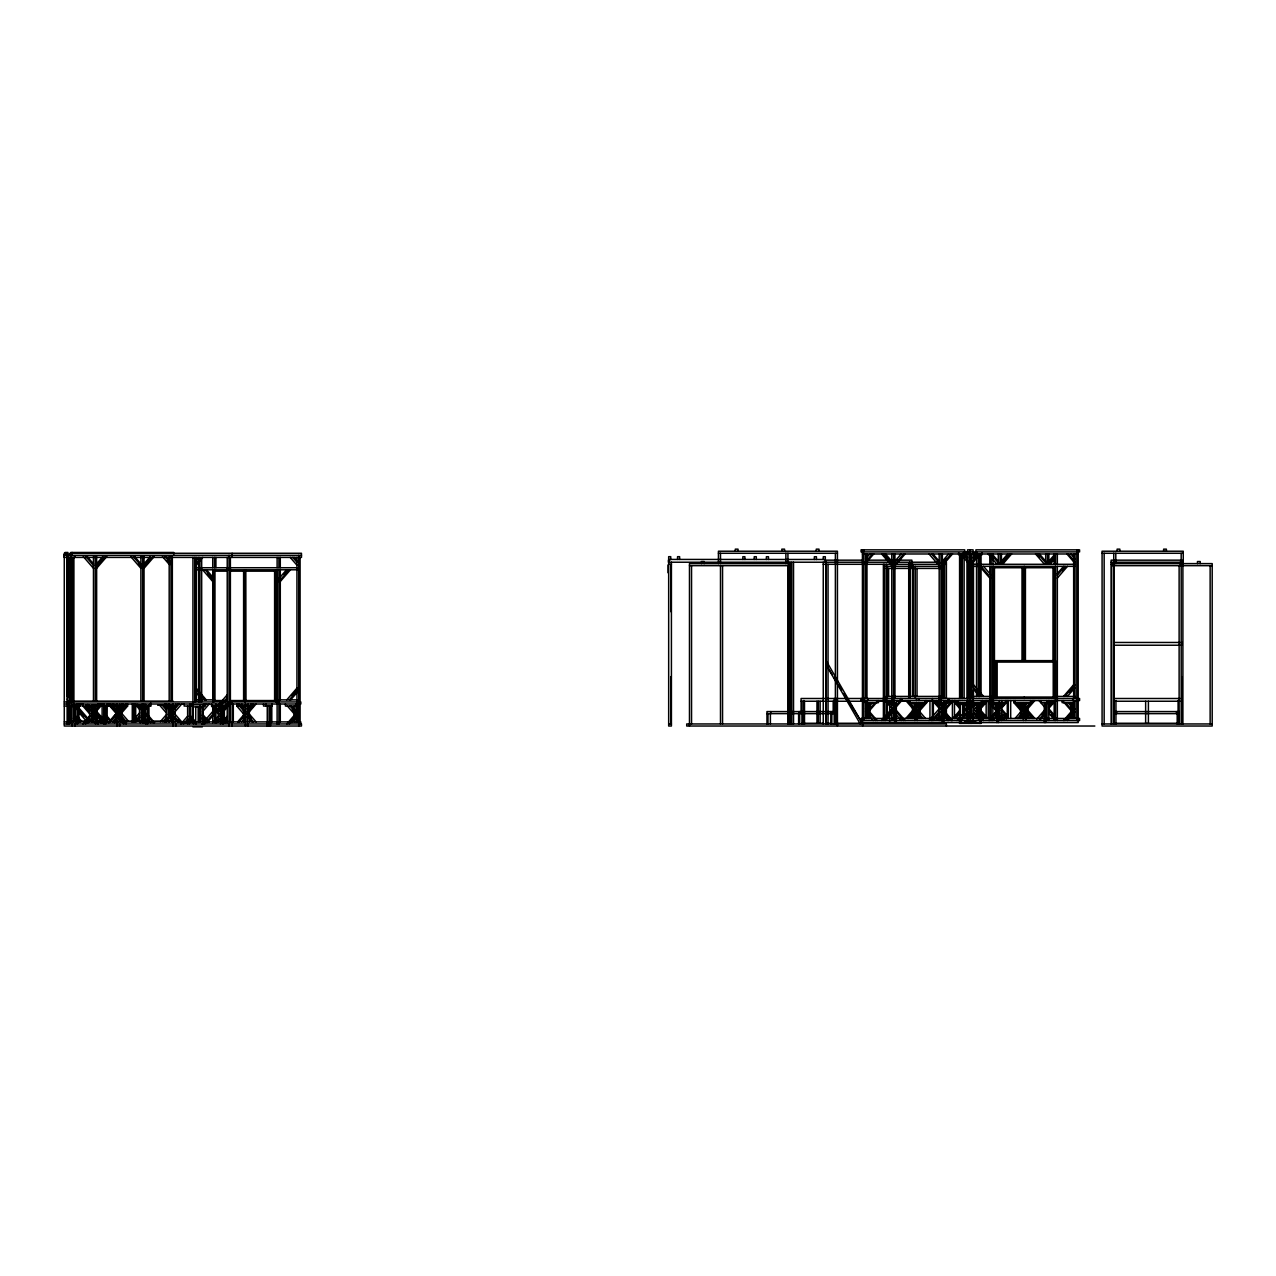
<?xml version="1.0" encoding="UTF-8"?>
<svg xmlns="http://www.w3.org/2000/svg" width="1276" height="1276" viewBox="0 0 1276 1276"><rect width="100%" height="100%" fill="white"/><g stroke="black" fill="none" stroke-linecap="round" stroke-linejoin="round"><path stroke-width="1.5" d="M670.729 559.43L670.729 556.671L668.672 556.671L668.672 726.028L671.415 726.028L671.415 562.222M825.317 562.269L825.317 556.735L823.259 556.735L823.259 559.494M862.608 726.028L862.608 723.955L826.019 660.474L826.003 664.605L860.279 723.955M826.066 660.569L826.003 664.605L832.303 674.781M66.958 561.456L71.185 556.575M70.34 560.483L66.958 564.375L68.346 564.375L70.595 561.775M72.844 559.175L75.077 556.575M95.269 565.396L102.893 556.575M97.917 563.928L103.005 558.059M105.429 556.575L95.269 568.314L96.641 568.314L106.801 556.575M142.673 565.396L150.313 556.575M145.32 563.928L150.409 558.059M152.833 556.575L142.673 568.314L144.044 568.314L154.205 556.575M194.718 562.269L198.928 557.405M199.215 560.005L194.718 565.188L196.089 565.188L202.836 557.405M73.498 707.654L76.656 704.001M73.817 708.866L78.043 704.001M73.817 711.785L80.563 704.001M91.441 710.939L96.561 705.245M84.583 721.674L89.655 715.804M82.924 723.955L89.655 716.171M84.934 721.833L89.432 716.649M100.884 704.48L95.269 710.955L96.641 710.955L102.255 704.48M85.444 723.955L89.655 719.09M87.869 722.742L89.99 720.302M98.268 722.663L103.882 716.171M100.724 722.742L103.882 719.09M102.096 722.742L104.201 720.302M117.536 708.866L121.746 704.001M118.907 708.866L123.134 704.001M109.002 721.897L115.749 714.113L117.121 714.113L110.39 721.897M111.028 719.776L116.642 713.284M119.497 710.939L123.708 706.059M125.654 704.001L118.907 711.785L117.536 711.785M121.603 710.955L123.852 708.371M113.213 721.371L116.579 717.463M112.91 721.897L117.121 717.032L115.749 717.032M127.616 704.001L127.616 706.059L120.869 713.858L119.497 713.858L126.244 706.059L126.244 704.001M114.537 722.742L116.658 720.302M142.673 708.036L145.831 704.384M131.986 721.674L139.61 712.869M146.038 707.063L142.673 710.955L144.044 710.955L146.293 708.371M134.522 721.658L139.61 715.788M148.542 705.772L150.791 703.172M135.894 721.658L139.722 717.256M140.137 722.663L145.751 716.171M142.593 722.742L145.751 719.09M143.965 722.742L146.07 720.302M278.902 578.618L286.542 569.798M284.101 574.2L286.637 571.265M289.078 569.798L278.902 581.537L280.289 581.537L290.45 569.798M160.282 721.674L166.646 714.337M174.684 707.654L177.843 704.001M162.818 721.658L166.63 717.256M175.003 708.866L179.214 704.001M164.189 721.658L166.741 718.723M165.098 721.897L171.845 714.113L173.217 714.113L166.47 721.897M181.75 704.001L175.003 711.785L173.632 711.785M169.006 721.897L173.217 717.032L171.845 717.032M180.873 723.955L187.62 716.171M183.409 723.955L187.62 719.09M185.833 722.742L187.939 720.302M202.15 707.654L205.308 704.001M202.469 708.866L206.68 704.001M202.469 711.785L209.216 704.001M207.095 722.503L222.279 704.99M224.799 702.055L227.335 699.136M212.693 722.663L218.308 716.171M226.841 706.059L220.094 713.858L221.482 713.858L228.213 706.059M215.15 722.742L218.308 719.09M216.521 722.742L218.627 720.302M220.477 723.955L227.224 716.171M223.013 723.955L227.224 719.09M225.437 722.742L227.543 720.302M247.975 708.866L252.185 704.001M237.655 721.897L244.402 714.113L245.774 714.113L239.027 721.897M249.346 708.866L253.573 704.001M247.847 712.55L253.461 706.059M256.093 704.001L249.346 711.785L247.975 711.785M241.563 721.897L245.774 717.032L244.402 717.032M286.781 699.87L296.941 688.131L298.313 688.131L291.965 695.468M289.301 699.87L296.941 691.05L298.313 691.05L290.673 699.87M286.781 723.955L295.665 713.699M290.689 721.02L295.777 715.15M289.301 723.955L295.665 716.618M291.949 722.487L295.761 718.085M869.817 553.975L865.607 558.84L866.978 558.84M872.353 553.975L865.607 561.759L866.978 561.759L873.725 553.975M901.207 553.975L893.567 562.78L894.939 562.78M903.727 553.975L893.567 565.699L894.939 565.699L905.115 553.975M948.61 553.975L940.986 562.78L942.358 562.78L946.17 558.378M951.146 553.975L940.986 565.699L942.358 565.699L952.518 553.975M973.157 557.612L976.315 553.975M973.476 558.84L977.703 553.975M974.354 559.159L978.852 553.975M973.476 561.759L980.223 553.975M868.35 707.494L872.577 702.629M875.097 702.629L868.35 710.413L869.738 710.413L876.484 702.629M1000.065 562.78L1007.705 553.975M1001.453 562.78L1007.817 555.443M1001.341 564.231L1010.241 553.975M1002.713 564.231L1011.613 553.975M897.778 700.556L893.567 705.421L894.939 705.421M881.62 720.525L891.78 708.786L893.152 708.786L882.992 720.525M884.14 720.525L891.78 711.705L893.152 711.705L885.528 720.525M905.785 718.452L912.515 710.668L915.275 710.668L908.528 718.452M907.156 718.452L913.903 710.668L913.903 706.585M918.848 705.421L920.953 702.996M922.867 702.629L918.656 707.494L920.028 707.494L923.186 703.842M910.729 717.24L913.903 713.587M921.097 705.756L923.345 703.156M911.064 718.452L915.275 713.587M1047.484 562.78L1055.108 553.975M926.775 700.556L926.775 702.629L920.028 710.413L918.656 710.413L925.387 702.629L925.387 700.556M1048.856 562.78L1055.22 555.443M1048.744 564.231L1055.108 556.894M1050.132 564.231L1055.204 558.362M945.197 700.556L940.986 705.421L942.358 705.421M929.024 720.525L939.184 708.786M1057.23 573.706L1063.594 566.353M947.717 700.556L940.986 708.34L942.358 708.34L949.105 700.556M931.56 720.525L939.184 711.705M1057.341 575.173L1064.966 566.353M943.57 707.494L947.781 702.629M1062.318 570.755L1064.854 567.82M932.931 720.525L939.295 713.172M1057.341 578.092L1067.502 566.353M936.153 719.217L939.535 715.326M951.689 700.556L951.689 702.629L944.942 710.413L943.57 710.413L950.301 702.629L950.301 700.556M937.525 719.217L939.774 716.618M952.837 718.452L959.584 710.668M954.209 718.452L959.839 711.96M955.596 718.452L960.078 713.268M958.117 718.452L960.222 716.027M956.984 720.525L967.16 708.786L968.532 708.786M959.52 720.525L967.16 711.705L968.532 711.705M973.157 706.282L976.315 702.629M960.892 720.525L967.256 713.172M973.476 707.494L977.703 702.629M973.476 710.413L980.223 702.629M979.362 704.208L982.52 700.556M979.426 707.048L985.056 700.556M986.428 700.556L979.681 708.34L981.053 708.34L987.799 700.556M1000.974 705.054L1003.08 702.629M989.394 719.058L995.743 711.721M988.948 720.525L995.695 712.726L997.082 712.726L992.584 717.925M1001.979 705.213L1004.228 702.629M1001.197 707.048L1006.812 700.556M1001.118 707.813L1005.6 702.629L1005.6 700.556M1001.453 708.34L1007.067 701.864M997.082 715.645L992.856 720.525L992.967 566.353M1026.622 702.629L1022.395 707.494L1023.783 707.494L1027.993 702.629M1015.042 718.452L1021.789 710.668M1032.109 700.556L1023.783 710.413L1022.395 710.413M1017.578 718.452L1021.789 713.587M1026.733 708.34L1033.48 700.556M1018.95 718.452L1021.055 716.027M1034.868 700.556L1028.121 708.34L1025.362 708.34M1048.537 704.208L1051.695 700.556M1036.798 719.058L1044.422 710.254M1049.909 704.208L1052.014 701.784M1041.982 714.656L1044.534 711.721M1048.601 707.048L1054.231 700.556M1039.334 719.042L1044.422 713.172M1048.856 708.34L1054.47 701.864M1040.706 719.042L1044.518 714.64M1063.498 696.425L1073.658 684.702L1075.03 684.702L1064.87 696.425M1069.846 692.023L1072.382 689.088M1067.406 696.425L1075.03 687.62L1073.658 687.62M1063.498 720.525L1073.658 708.786L1075.03 708.786L1064.87 720.525M1068.57 717.575L1071.106 714.64M1067.406 720.525L1075.03 711.705L1073.658 711.705M963.284 552.731L967.655 552.731L967.559 549.844L973.078 549.844L973.11 552.731M972.998 552.731L977.352 552.731M718.436 553.274L837.439 553.274M1183.251 553.274L1102.033 553.274L1102.033 551.216L1183.251 551.216L1183.251 563.609M862.432 553.975L1078.204 553.975M67.15 554.518L71.743 554.518M963.284 554.789L958.643 554.789L958.643 552.731M64.278 555.347L301.471 555.347M64.278 557.405L301.471 557.405L301.471 553.274L69.861 553.274L69.861 555.347M192.931 558.234L195.691 558.234L195.691 701.944M1073.658 558.84L1075.03 558.84L1070.819 553.975M668.672 559.43L825.317 559.494M669.82 560.164L668.449 560.164L668.449 562.222L889.276 562.222M825.221 560.164L863.246 560.164M866.579 560.164L911.877 560.164L911.877 568.139M968.532 561.759L967.16 561.759L960.413 553.975M897.156 562.222L937.222 562.222M945.022 562.222L946.393 562.222L946.393 698.339M1111.125 562.222L1182.9 562.222L1182.9 723.955M668.672 564.295L671.415 564.295M823.259 564.295L891.844 564.295M895.194 564.295L939.168 564.295M942.454 564.295L946.393 564.295M972.105 564.295L1075.03 564.295M1111.125 564.295L1113.884 564.295M1182.9 564.295L1180.156 564.295L1180.156 562.222M298.313 565.188L296.941 565.188L290.194 557.405M689.471 565.667L790.004 565.667M1111.683 565.667L1212.2 565.667M886.118 566.353L943.666 566.353L943.666 698.498M972.105 566.353L1075.03 566.353M194.718 567.74L298.313 567.74M993.27 567.74L1055.22 567.74M886.118 568.426L943.666 568.426M194.718 569.798L298.313 569.798M213.794 571.169L227.351 571.169M231.227 571.169L276.844 571.169M979.633 566.353L989.809 578.092L991.181 578.092L981.021 566.353M1113.773 642.466L1180.268 642.466M1113.773 645.225L1180.268 645.225M994.451 660.649L1055.507 660.649L1055.507 698.498L992.967 698.498M996.125 662.085L1054.247 662.085M886.118 696.425L943.666 696.425M972.105 696.425L991.181 696.425M1057.341 696.425L1075.03 696.425M996.125 697.047L1054.247 697.047M993.27 697.111L994.451 697.111M1054.024 697.111L1055.22 697.111M991.181 698.498L801.089 698.498L801.089 712.678M1057.134 698.498L1079.576 698.498L1079.576 700.556L861.061 700.556L861.061 698.498M1113.884 698.498L1180.156 698.498M194.718 699.87L214.129 699.87M278.902 699.87L298.313 699.87M213.794 700.556L227.351 700.556M231.227 700.556L276.844 700.556M173.058 701.114L72.126 701.114L72.126 557.405M801.089 701.242L824.471 701.242M828.22 701.242L863.708 701.242M876.516 701.242L884.428 701.242M889.42 701.242L893.375 701.242M898.272 701.242L908.161 701.242M925.02 701.242L934.909 701.242M1113.884 701.242L1180.156 701.242M64.278 701.944L300.817 701.944L300.817 704.001L64.278 704.001M865.192 702.629L878.494 702.629L878.494 700.556M926.775 702.629L910.123 702.629L910.123 700.556M936.409 702.629L935.037 702.629L938.402 706.521M951.689 702.629L938.897 702.629L938.897 700.556M970.318 702.629L958.404 702.629L958.404 700.556M972.073 702.629L982.233 702.629L982.233 700.556M988.948 700.556L988.948 702.629L1005.6 702.629M1013.862 700.556L1013.862 702.629L1030.514 702.629L1030.514 700.556M1074.073 702.629L1062.142 702.629L1062.142 700.556M192.931 704.83L203.043 704.83L203.043 706.888L192.931 706.888M85.715 705.245L89.543 705.245M91.936 705.245L100.469 705.245L92.829 713.858L91.441 713.858L98.188 706.059L98.188 704.001M111.586 705.245L109.066 705.245L115.797 713.029L117.185 713.029M135.766 705.245L144.347 705.245M157.666 705.245L168.225 705.245M64.278 706.059L81.026 706.059L81.026 704.001M82.924 704.001L82.924 706.059L99.56 706.059L99.56 704.001M112.24 706.059L127.616 706.059M168.336 706.059L175.673 706.059L175.673 704.001M192.867 706.059L184.159 706.059L184.159 704.001M204.846 706.059L203.474 706.059L203.474 704.001M211.561 704.001L211.561 706.059L229.01 706.059M236.81 704.001L236.81 706.059L250.989 706.059L250.989 704.001M298.728 706.059L285.425 706.059L285.425 704.001M968.532 707.494L967.16 707.494L962.933 702.629M1020.609 707.494L1021.98 707.494L1017.769 702.629M893.152 708.34L891.78 708.34L885.034 700.556M915.275 708.34L912.515 708.34L905.785 700.556M918.242 710.413L916.854 710.413L908.528 700.556M221.482 710.939L220.094 710.939L224.321 706.059L224.401 719.983M834.217 711.577L766.956 711.577L766.956 723.955M866.978 711.705L865.607 711.705L873.231 720.525M894.939 711.705L893.567 711.705L901.207 720.525M942.358 711.705L940.986 711.705L948.61 720.525M1113.884 711.577L1179.263 711.577L1179.263 723.955M92.35 713.029L93.722 713.029M244.928 713.858L243.556 713.858L236.81 706.059M766.956 713.635L834.217 713.635M1113.884 713.635L1179.263 713.635M117.536 714.113L118.907 714.113L125.654 721.897M173.632 714.113L175.003 714.113L181.75 721.897M119.497 716.171L120.869 716.171L126.483 722.663M173.632 717.032L175.003 717.032L179.214 721.897M965.709 717.08L968.005 717.08M972.631 717.08L974.928 717.08M871.715 718.452L861.061 718.452L861.061 720.525L1079.576 720.525L1079.576 718.452L1000.209 718.452M874.299 718.452L940.428 718.452M943.57 718.452L997.082 718.452L997.082 702.629M190.778 719.09L189.406 719.09L193.617 723.955M221.482 719.09L220.094 719.09L222.199 721.53M72.923 721.068L86.736 721.068M96.019 721.068L101.936 721.068M123.676 721.068L142.051 721.068M151.924 721.068L173.058 721.068M964.927 721.339L968.516 721.339M972.121 721.339L975.725 721.339M64.278 721.897L300.817 721.897L300.817 723.955M802.11 723.269L823.483 723.269M827.215 723.269L831.25 723.269M835.573 723.269L940.252 723.269M1115.942 723.269L1178.083 723.269M64.278 723.955L301.471 723.955L301.471 726.028L64.278 726.028L64.278 553.274L67.038 553.274L67.038 704.001M668.672 723.955L671.415 723.955M1102.081 723.955L1212.2 723.955M1094.84 726.028L686.727 726.028L686.727 723.955L946.393 723.955L946.393 726.028M192.931 726.857L202.358 726.857M1068.283 553.975L1075.03 561.759L1073.658 561.759L1066.911 553.975M1039.43 553.975L1047.07 562.78L1045.698 562.78L1038.058 553.975M1036.909 553.975L1039.446 556.894M1035.538 553.975L1044.422 564.231M992.026 553.975L998.39 561.312M991.915 555.443L998.279 562.78M988.118 553.975L997.019 564.231M983.541 566.353L991.181 575.173M964.321 553.975L967.479 557.612M962.933 553.975L967.16 558.84M961.785 553.975L965.166 557.867M1068.06 702.629L1072.287 707.494M1065.54 702.629L1072.287 710.413L1070.899 710.413L1064.168 702.629M932.931 553.975L939.295 561.312M931.56 553.975L939.184 562.78M929.024 553.975L939.184 565.699M1048.856 708.786L1055.204 716.123M1048.744 710.254L1055.108 717.59M1051.408 714.64L1053.944 717.575M1038.951 700.556L1044.565 707.048M1048.76 713.172L1053.848 719.042M1034.868 718.452L1028.121 710.668L1025.362 710.668L1032.109 718.452M1033.48 718.452L1026.733 710.668L1026.733 706.585M1019.683 702.996L1021.789 705.421M1026.733 713.587L1028.855 716.027M1017.291 703.156L1019.54 705.756M1017.45 703.842L1019.556 706.282M1025.362 713.587L1029.572 718.452M885.528 553.975L893.152 562.78L891.78 562.78L884.14 553.975M1013.862 702.629L1020.609 710.413L1021.98 710.413L1015.249 702.629L1015.249 700.556M882.992 553.975L893.152 565.699L891.78 565.699L881.62 553.975M1001.453 708.786L1007.801 716.123M1001.341 710.254L1007.689 717.59M1003.989 714.64L1006.541 717.575M992.856 702.629L997.082 707.494M1001.341 713.172L1006.429 719.042M992.584 705.213L997.082 710.413L995.695 710.413L988.948 702.629M1001.118 715.326L1004.483 719.217M973.476 684.702L983.652 696.425M1000.862 716.618L1003.111 719.217M973.476 687.62L981.116 696.425M973.381 689.088L979.745 696.425M987.799 718.452L981.053 710.668L979.681 710.668L986.428 718.452M979.426 711.96L985.056 718.452M980.734 714.799L982.839 717.24M979.362 714.799L982.52 718.452M973.476 708.786L983.652 720.525M973.476 711.705L981.116 720.525M964.321 702.629L967.479 706.282M973.381 713.172L979.745 720.525M960.413 702.629L967.16 710.413M955.596 700.556L960.078 705.756M954.209 700.556L959.839 707.048M952.837 700.556L959.584 708.34M936.361 700.556L939.519 704.208M952.518 720.525L942.358 708.786L940.986 708.786L951.146 720.525M934.973 700.556L939.184 705.421M944.942 712.726L951.689 720.525M933.825 700.556L938.323 705.756M944.894 714.64L947.446 717.575M932.453 700.556L939.184 708.34M943.57 715.645L947.781 720.525M914.031 702.629L918.242 707.494L916.854 707.494L912.643 702.629M918.848 710.668L925.594 718.452M918.848 713.587L923.058 718.452M907.156 700.556L913.903 708.34M919.581 716.027L921.687 718.452M888.941 700.556L892.099 704.208M905.115 720.525L894.939 708.786L893.567 708.786L903.727 720.525M887.57 700.556L891.78 705.421M886.405 700.556L889.787 704.448M877.138 720.525L866.978 708.786L865.607 708.786L875.767 720.525M294.102 557.405L298.313 562.269M292.714 557.405L296.941 562.269M206.489 569.798L214.129 578.618L212.741 578.618L205.117 569.798M207.781 574.2L214.129 581.537L212.741 581.537L202.581 569.798M166.343 556.575L170.553 561.456L169.182 561.456L164.971 556.575M167.188 560.483L170.553 564.375L169.182 564.375L162.435 556.575M291.343 706.059L295.553 710.939L294.182 710.939L289.971 706.059M292.188 709.966L295.553 713.858L294.182 713.858L287.435 706.059M134.634 556.575L140.982 563.928M133.246 556.575L140.886 565.396M138.446 563.912L140.998 566.847M130.726 556.575L140.886 568.314M241.563 704.001L245.774 708.866M256.093 721.897L249.346 714.113L247.975 714.113L251.356 718.005M239.027 704.001L245.774 711.785L244.402 711.785L237.655 704.001M253.573 721.897L249.346 717.032L247.975 717.032L252.185 721.897M87.215 556.575L93.579 563.928M85.843 556.575L93.467 565.396M214.097 706.059L218.308 710.939M212.948 706.059L215.197 708.659M83.307 556.575L93.467 568.314M227.096 722.663L221.482 716.171L220.094 716.171L223.475 720.063M206.265 699.87L196.089 688.131L194.718 688.131L204.878 699.87M211.561 706.059L218.308 713.858M194.718 691.05L202.358 699.87M202.469 714.113L209.216 721.897M202.214 715.405L205.596 719.297M202.469 717.032L205.627 720.685M202.15 718.244L205.308 721.897M202.453 719.552L204.989 722.487M196.408 722.663L190.778 716.171L189.406 716.171L196.153 723.955M169.006 704.001L173.217 708.866M166.47 704.001L173.217 711.785L171.845 711.785L165.098 704.001M178.13 719.297L180.379 721.897M163.583 705.245L166.757 708.882M174.684 718.244L177.843 721.897M162.212 705.245L166.422 710.11M159.691 705.245L166.422 713.029M148.909 716.171L154.54 722.663M146.596 714.337L144.044 711.402L142.673 711.402L146.485 715.804M137.728 704.384L139.834 706.824M148.67 717.463L153.152 722.663M137.76 705.772L140.009 708.371M135.272 704.48L139.754 709.663M148.59 720.302L150.696 722.742M142.673 714.321L145.225 717.256M114.856 704.384L116.961 706.824M121.603 713.284L128.35 721.068M112.91 704.001L117.121 708.866M121.603 716.203L125.814 721.068M111.028 704.48L115.526 709.663M110.39 704.001L117.121 711.785L115.749 711.785L109.002 704.001L109.146 706.059L100.421 706.059L100.421 704.001M110.964 706.059L116.579 712.55M122.863 720.063L126.244 723.955M123.134 721.897L118.907 717.032L117.536 717.032L121.746 721.897M119.497 719.09L123.708 723.955M107.04 716.171L111.538 721.371M106.785 717.463L110.167 721.371M106.721 720.302L108.827 722.742M102.989 718.739L96.641 711.402L95.269 711.402L101.617 718.739M87.853 704.48L90.102 707.063M97.917 715.788L101.729 720.19M87.725 705.245L89.83 707.67M95.269 714.321L101.617 721.658M86.337 705.245L89.495 708.882M86.816 706.059L89.99 709.711M99.337 721.833L93.722 715.342L92.35 715.342L97.965 721.833M85.444 706.059L89.655 710.939M85.412 707.367L88.794 711.258M98.443 722.663L92.829 716.171L91.441 716.171L98.188 723.955M82.924 706.059L89.655 713.858M91.441 719.09L95.668 723.955M67.453 694.766L73.769 702.055M78.825 707.909L88.937 719.584M67.325 696.217L71.121 700.604M78.713 709.36L87.566 719.584M80.085 712.279L83.881 716.665M67.341 699.136L69.861 702.055L69.861 557.405M78.713 712.279L86.305 721.036M78.091 717.176L81.457 721.068M73.817 714.113L80.563 721.897M74.694 716.697L79.192 721.897M73.817 717.032L78.043 721.897M73.498 718.244L76.656 721.897M834.392 678.178L836.482 681.559M838.587 684.957L841.729 690.045M843.819 693.442L862.672 723.955M1210.142 565.667L1210.142 723.955M1200.222 563.609L1200.222 561.536L1197.478 561.536L1197.478 563.609M1182.214 562.222L1182.214 560.164L1111.125 560.164L1111.125 723.955M1182.214 642.466L1182.214 645.225M1182.214 677.285L1182.214 723.955M1181.177 553.274L1181.177 563.609M1181.193 565.667L1181.193 723.955M1179.12 565.667L1179.12 723.955M1178.083 700.46L1178.083 724.114M1177.19 713.635L1177.19 723.955M1176.504 711.577L1176.504 713.635M1166.392 551.216L1166.392 549.143L1163.632 549.143L1163.632 551.216M1148.4 701.242L1148.4 723.269M1145.641 701.242L1145.641 723.269M1119.865 551.216L1119.865 549.143L1117.106 549.143L1117.106 551.216M1116.628 711.577L1116.628 713.635M1115.942 700.46L1115.942 724.114M1115.798 553.274L1115.798 563.609M1113.884 562.222L1113.884 723.955M1113.741 553.274L1113.741 563.609M1113.741 565.667L1113.741 723.955M1111.811 723.955L1111.683 563.609L1212.2 563.609L1212.2 726.028L1102.081 726.028L1102.081 553.274M1104.155 553.274L1104.155 723.955M1078.858 718.452L1078.858 720.525M1078.204 549.844L1078.204 722.583L862.432 722.583L862.432 549.844M1076.816 549.844L1076.816 551.902M1076.816 553.975L1076.816 720.525M1075.03 553.975L1075.03 698.498M1075.03 700.556L1075.03 718.452M1073.658 553.975L1073.658 698.498M1073.658 700.556L1073.658 718.452M1072.685 698.498L1072.685 700.556M1072.287 702.629L1072.287 718.452M1070.899 702.629L1070.899 718.452M1063.53 700.556L1063.53 702.629M1057.341 553.975L1057.341 564.295M1057.341 566.353L1057.341 720.525M1055.555 553.975L1055.555 564.295M1055.555 566.353L1055.555 720.525M1055.22 566.353L1055.22 698.498M1054.247 660.649L1054.247 698.498M1054.167 553.975L1054.167 564.295M1054.024 567.74L1054.024 661.287M1054.167 700.747L1054.167 720.525M1053.226 660.649L1053.226 698.498M1052.987 567.74L1052.987 661.287M1049.159 700.556L1049.159 702.629L1040.913 702.629L1040.913 700.556M1048.856 553.975L1048.856 561.887M1048.665 700.556L1048.856 720.525M1047.484 553.975L1047.484 563.88M1047.07 702.629L1047.07 720.525M1046.767 700.556L1046.767 702.629M1045.698 553.975L1045.698 563.88M1045.698 702.629L1045.698 722.583M1044.31 702.629L1044.31 722.583M1028.121 706.585L1028.121 718.452M1026.733 714.496L1026.733 718.452M1025.776 718.452L1025.776 720.525M1025.426 567.74L1025.426 661.287M1025.362 702.629L1025.362 718.452M1024.245 566.353L1024.245 661.287M1024.245 697.111L1024.245 698.498M1023.783 702.629L1023.783 718.452M1023.575 702.629L1023.575 706.585M1023.575 710.541L1023.4 720.525M1023.049 567.74L1023.049 661.287M1022.012 567.74L1022.012 661.287M1021.98 702.629L1021.98 718.452M1020.609 702.629L1020.609 718.452M1010.688 700.556L1010.688 718.452M1008.295 700.556L1008.295 718.452M1007.274 700.556L1007.274 718.452M1001.74 700.556L1001.74 702.629M1001.453 553.975L1001.453 561.887M1001.453 702.629L1001.453 720.525M1000.065 553.975L1000.065 563.88M999.666 702.629L999.666 720.525M999.363 700.556L999.363 702.629M998.279 553.975L998.279 563.88M998.279 702.629L998.279 722.583M997.162 660.649L997.162 698.498M996.907 702.629L996.907 722.583M996.125 660.649L996.125 698.498M995.902 660.649L995.902 698.498M995.695 702.629L995.695 718.452M994.865 660.649L994.865 698.498M994.451 567.74L994.451 698.498M993.43 567.74L993.43 661.287M993.494 700.556L993.494 702.629M993.27 566.353L993.27 698.498M992.967 553.975L992.967 564.295M991.181 553.975L991.181 564.295M991.181 566.353L991.181 720.525M990.335 700.556L990.335 702.629M989.809 553.975L989.809 564.295M989.809 566.353L989.809 574.264M989.809 578.219L989.809 720.525M988.23 700.556L988.23 718.452M986.157 700.556L986.157 718.452M982.01 552.731L982.01 554.789L974.976 554.789L974.976 552.731M981.132 721.339L981.132 723.412L959.52 723.412L959.52 721.339M981.053 554.789L981.053 694.559M981.053 707.207L981.053 718.452M980.462 702.55L980.462 718.452M979.681 554.789L979.681 696.521M979.681 707.207L979.681 710.955M979.681 714.704L979.681 718.452M979.761 721.339L979.761 723.412M979.426 702.55L979.426 718.452M978.293 554.789L978.293 696.521M978.086 702.55L978.086 716.458M977.049 704.543L977.049 718.452M976.555 551.902L976.555 552.731M976.507 556.767L976.507 696.521M976.523 707.207L976.523 718.452M975.885 552.731L975.917 549.844L1079.576 549.844L1079.576 551.902L861.061 551.902L861.061 549.844L964.72 549.844L964.752 552.731M973.476 553.975L973.476 698.498M973.476 700.556L973.476 718.452M973.157 718.452L973.157 720.525L973.078 713.587M973.078 560.706L973.078 686.679M973.078 690.619L973.078 696.521M973.078 698.498L973.078 700.556M973.078 702.183L973.078 707.207M971.69 553.975L971.69 698.498M971.69 700.556L971.69 718.452M971.706 721.339L971.706 723.412M970.318 549.844L970.318 723.412M968.947 553.975L968.947 698.498M968.947 700.556L968.947 718.452M968.947 721.339L968.947 723.412M967.559 560.706L967.559 700.556M967.559 702.183L967.559 707.207M967.559 713.587L967.559 720.525L967.479 718.452M967.16 553.975L967.16 698.498M967.16 700.556L967.16 718.452M965.677 552.731L965.677 554.789M964.082 551.902L964.082 552.731M964.13 556.767L964.13 698.498M964.114 703.443L964.114 718.452M963.587 704.543L963.587 718.452M962.567 704.543L962.567 716.458M962.343 554.789L962.343 698.498M960.956 554.789L960.956 698.498M960.892 721.339L960.892 723.412M960.174 702.55L960.174 718.452M959.584 554.789L959.584 698.498M959.584 707.207L959.584 712.821M954.48 700.556L954.48 718.452M952.422 700.556L952.422 718.452M949.216 698.498L949.216 700.556M947.829 698.498L947.829 700.556M946.393 706.218L946.393 716.075M944.942 708.563L944.942 718.452M944.607 564.295L944.607 698.339M943.73 704.432L943.73 722.583M942.358 553.975L942.358 698.578M942.358 702.629L942.358 722.583M941.273 700.556L941.273 702.629M940.986 553.975L940.986 700.556M940.986 702.629L940.986 720.525M939.184 553.975L939.184 700.556M939.184 702.629L939.184 720.525M933.362 700.556L933.362 716.458M932.341 698.498L932.341 718.452M929.949 700.556L929.949 718.452M920.028 702.629L920.028 718.452M918.943 698.498L918.943 700.556M918.656 702.629L918.656 718.452M917.029 568.426L917.029 696.425M917.061 702.629L917.061 706.585M917.061 710.541L917.237 720.525M916.854 702.629L916.854 718.452M916.567 698.498L916.567 700.556M915.243 566.353L915.243 698.498M915.275 702.629L915.275 718.452M914.86 718.452L914.86 720.525M913.903 714.496L913.903 718.452M913.457 568.426L913.457 696.425M912.914 564.295L912.914 696.361M912.771 568.426L912.771 696.425M912.515 706.585L912.515 718.452M910.538 564.295L910.538 696.361M910.091 562.222L910.091 698.323M909.501 562.222L909.501 696.361M908.719 564.199L908.719 698.323M901.797 698.498L901.797 700.556L894.939 708.34L893.567 708.34L900.314 700.556L900.425 698.498M896.326 722.583L896.326 702.629L891.477 702.629L891.477 700.556M894.939 553.975L894.939 698.578M894.939 702.629L894.939 722.583M893.87 700.556L893.87 702.629M893.567 553.975L893.567 700.556M893.567 702.629L893.567 720.525M891.78 553.975L891.78 720.525M889.627 701.242L889.627 712.263M889.627 715.932L889.627 723.269M888.606 568.426L888.606 696.425M887.905 568.426L887.905 696.425M887.235 703.076L887.235 714.097M886.804 566.353L886.804 698.498M886.565 564.295L886.565 716.075M884.922 698.498L884.922 700.556M884.778 564.295L884.778 718.053M883.391 564.295L883.391 718.053M877.106 700.556L877.106 702.629M869.738 702.629L869.738 718.452M868.35 702.629L868.35 718.452M867.951 698.498L867.951 700.556M866.978 553.975L866.978 698.498M866.978 700.556L866.978 718.452M866.563 702.629L866.563 718.452M865.607 553.975L865.607 698.498M865.607 700.556L865.607 718.452M863.82 549.844L863.82 551.902M863.82 553.975L863.82 720.525M861.778 718.452L861.778 720.525M837.439 726.028L837.439 551.216L718.436 551.216L718.436 563.609M836.609 701.242L836.609 724.114M836.003 698.498L836.003 701.242M835.381 553.274L835.381 723.955M834.217 698.498L834.217 724.114M833.196 701.242L833.196 712.678M831.84 711.577L831.84 723.955M830.804 713.635L830.804 723.955M830.469 711.577L830.469 713.635M828.044 564.295L828.044 723.955M826.258 562.222L826.258 723.955M826.003 562.222L826.003 723.955M823.259 562.222L823.259 723.955M820.133 701.242L820.133 723.269M819.001 551.216L819.001 549.143L816.257 549.143L816.257 551.216M818.347 701.242L818.347 723.269M816.959 701.242L816.959 723.269M816.433 559.494L816.433 556.735L814.359 556.735L814.359 559.494M804.502 701.242L804.502 724.114M803.912 700.46L803.912 724.05M802.572 713.635L802.572 723.955M802.11 701.242L802.11 724.114M799.653 711.577L799.653 723.955M799.143 711.577L799.143 723.955M798.616 713.635L798.616 723.955M793.528 562.222L793.528 723.955M791.742 562.222L791.742 724.05M790.004 723.955L790.004 563.609L689.471 563.609L689.471 726.028M789.956 562.222L789.956 724.05M788.584 562.222L788.584 724.05M787.93 553.274L787.93 563.609M787.93 565.667L787.93 723.955M785.872 553.274L785.872 563.609M784.565 551.216L784.565 549.143L781.821 549.143L781.821 551.216M770.72 711.577L770.72 713.635M770.385 713.635L770.385 723.955M768.471 559.478L768.471 556.719L766.398 556.719L766.398 559.478M767.992 713.635L767.992 723.955M756.301 559.462L756.301 556.719L754.228 556.719L754.228 559.462M744.897 559.478L744.897 556.719L742.839 556.719L742.839 559.478M738.038 551.216L738.038 549.143L735.295 549.143L735.295 551.216M722.551 565.667L722.551 723.955M720.493 553.274L720.493 563.609M720.493 565.667L720.493 723.955M704.208 563.609L704.208 561.536L701.449 561.536L701.449 563.609M691.544 565.667L691.544 723.955M679.614 559.43L679.614 556.671L677.556 556.671L677.556 559.43M670.729 564.981L670.729 611.651M670.729 676.599L670.729 723.269M667.97 564.981L667.97 572.764M300.099 557.405L300.099 701.944M300.099 704.001L300.099 721.897M298.728 555.347L298.728 701.944M298.728 704.001L298.728 721.897M298.728 723.955L298.728 726.028M297.356 706.059L297.356 721.897M296.941 557.405L296.941 701.944M296.941 704.001L296.941 721.897M295.968 704.001L295.968 721.897M294.182 706.059L294.182 721.897M280.289 557.405L280.289 567.74M280.289 569.798L280.289 700.237M280.289 704.192L280.289 721.977M278.902 557.405L278.902 567.74M278.902 569.798L278.902 723.955M277.115 557.405L277.115 567.74M277.115 569.798L277.115 723.955M276.844 569.798L276.844 701.944M275.807 569.798L275.807 701.944M274.611 571.169L274.611 700.556M272.107 704.001L272.107 706.059L263.526 706.059L263.526 704.001M271.804 706.059L271.804 721.977M270.432 706.059L270.432 726.028M269.045 706.059L269.045 726.028M267.258 706.059L267.258 726.028M265.902 704.001L265.902 706.059M249.346 706.059L249.346 721.897M248.23 704.001L248.23 706.059M248.23 723.955L248.23 726.028M247.56 706.059L247.56 721.897M245.821 569.798L245.997 700.556M245.774 706.059L245.774 721.897M245.486 704.001L245.486 706.059M245.343 710.939L245.343 721.897M245.486 723.955L245.486 726.028M244.801 569.798L244.801 701.944M244.689 569.798L244.689 701.944M244.402 712.008L244.402 721.897M243.604 571.169L243.604 700.556M243.556 706.059L243.556 721.897M233.301 704.001L233.301 721.897M232.264 704.001L232.264 721.897M232.152 553.274L232.152 555.347M231.769 555.347L231.769 557.405M231.769 701.944L231.769 704.001M231.769 721.897L231.769 726.028M230.382 557.405L230.382 701.944M230.382 704.001L230.382 721.897M229.01 555.347L229.01 701.944M229.01 704.001L229.01 721.897M229.01 723.955L229.01 726.028M227.224 557.405L227.224 701.944M227.224 704.001L227.224 721.897M226.251 704.001L226.251 706.059M223.013 706.059L223.013 719.983M221.673 704.001L221.641 716.952M221.482 706.059L221.482 721.897M220.094 706.059L220.094 721.897M218.308 708.036L218.308 721.897M215.915 557.405L215.915 567.74M215.915 704.192L215.915 708.148M215.915 712.104L215.915 719.999M214.974 571.169L214.974 700.556M214.815 569.798L214.815 571.169M214.543 557.405L214.543 567.74M214.543 708.148L214.543 721.977M213.794 569.798L213.794 701.944M212.741 557.405L212.741 567.74M212.741 569.798L212.741 702.215M212.741 706.17L212.741 721.977M203.075 709.966L203.075 715.932M202.469 706.888L202.469 721.897M201.672 701.944L201.672 558.234L198.514 558.234L198.514 701.944M200.683 706.888L200.683 721.897M200.3 704.83L200.3 706.888M199.885 558.234L199.885 701.944M199.311 706.888L199.311 721.897M199.184 706.888L199.184 721.897M198.147 706.888L198.147 721.897M196.089 557.405L196.089 699.95M195.77 706.888L195.691 721.897M194.718 557.405L194.718 701.944M192.931 557.405L192.931 701.944M192.931 704.001L192.931 720.015M192.867 704.001L192.883 717.941M191.496 704.001L191.496 706.059M190.778 706.059L190.778 721.977M190.124 704.001L190.124 706.059M189.406 706.059L189.406 723.955M187.62 706.059L187.62 723.955M175.673 723.955L175.673 726.028M175.003 706.059L175.003 721.897M173.727 554.518L173.727 552.46L70.754 552.46L70.754 554.518M173.217 706.059L173.217 721.897M172.914 704.001L172.914 706.059M172.914 723.955L172.914 726.028M172.34 556.575L172.34 701.114M172.34 711.131L172.34 721.068M171.845 712.008L171.845 721.897M170.968 556.575L170.968 701.114M170.968 705.165L170.968 721.068M169.596 707.223L169.596 717.112M169.182 556.575L169.182 701.114M169.182 709.137L169.182 717.096M168.225 707.223L168.225 719.09M166.422 705.245L166.422 721.068M150.999 704.001L151.062 706.059L142.29 706.059L142.29 704.001M149.675 704.001L149.675 706.059M148.973 706.059L148.973 721.977M147.601 706.059L147.601 723.955M145.815 706.059L145.815 723.955M144.044 556.575L144.044 701.194M144.044 705.245L144.044 719.154M143.725 704.001L143.725 706.059M142.673 556.575L142.673 701.194M142.673 705.245L142.673 721.147M141.301 705.245L141.301 721.562M140.886 556.575L140.886 701.194M139.515 705.245L139.515 721.562M135.687 704.001L135.687 721.897M134.65 704.001L134.65 721.897M133.294 704.001L133.294 721.897M132.273 704.001L132.273 721.897M121.603 713.156L121.603 717.112M120.869 712.008L120.869 721.897M119.577 704.001L119.577 706.059M119.577 723.955L119.577 726.028M119.497 706.059L119.497 715.964M118.907 706.059L118.907 721.897M117.121 706.059L117.121 721.897M116.834 704.001L116.834 706.059M116.642 711.179L116.642 715.134M116.834 723.955L116.834 726.028M115.797 711.179L115.749 721.897M107.774 704.001L107.774 706.059M107.232 704.001L107.072 721.977M105.685 706.059L105.685 723.955M103.882 706.059L103.898 723.955M103.819 704.001L103.819 721.897M102.128 705.165L102.128 719.074M101.825 704.001L101.825 706.059M96.641 556.575L96.641 701.194M96.641 709.217L96.641 721.147M95.269 556.575L95.269 701.194M95.269 705.245L95.269 719.76M93.882 705.245L93.882 717.941M93.722 705.245L93.722 709.201M93.722 713.156L93.722 717.112M93.467 556.575L93.467 701.194M92.829 706.059L92.829 721.897M91.441 706.059L91.441 721.897M89.655 706.059L89.655 721.897M79.654 704.001L79.654 706.059M78.953 706.059L78.953 721.977M77.565 706.059L77.565 723.955M75.778 706.059L75.778 723.955M75.093 723.955L75.093 726.028M74.726 709.823L74.726 715.437M74.391 704.001L74.391 706.059M73.912 557.405L73.912 701.114M73.817 721.897L73.705 704.001M73.019 557.405L73.019 701.944M72.333 723.955L72.333 726.028M72.126 552.46L72.126 554.518M72.03 706.059L72.03 721.897M71.647 704.001L71.647 706.059M71.233 553.274L71.233 555.347M71.233 557.405L71.233 701.944M70.754 557.405L70.754 697.175M69.446 701.944L69.446 704.001M69.494 706.059L69.446 723.955M68.346 556.575L68.346 697.143M68.059 701.944L68.059 704.001M68.154 706.059L68.059 723.955M67.931 554.518L67.931 552.46L65.172 552.46L65.172 554.518M67.931 557.405L67.931 695.197M67.453 557.405L67.453 695.994M67.118 706.059L67.118 723.955M63.8 554.518L63.8 556.575M227.224 694.766L227.224 697.685L204.463 723.955L201.927 723.955L227.224 694.766M70.658 721.897L70.658 706.059L70.531 721.897"/></g></svg>
